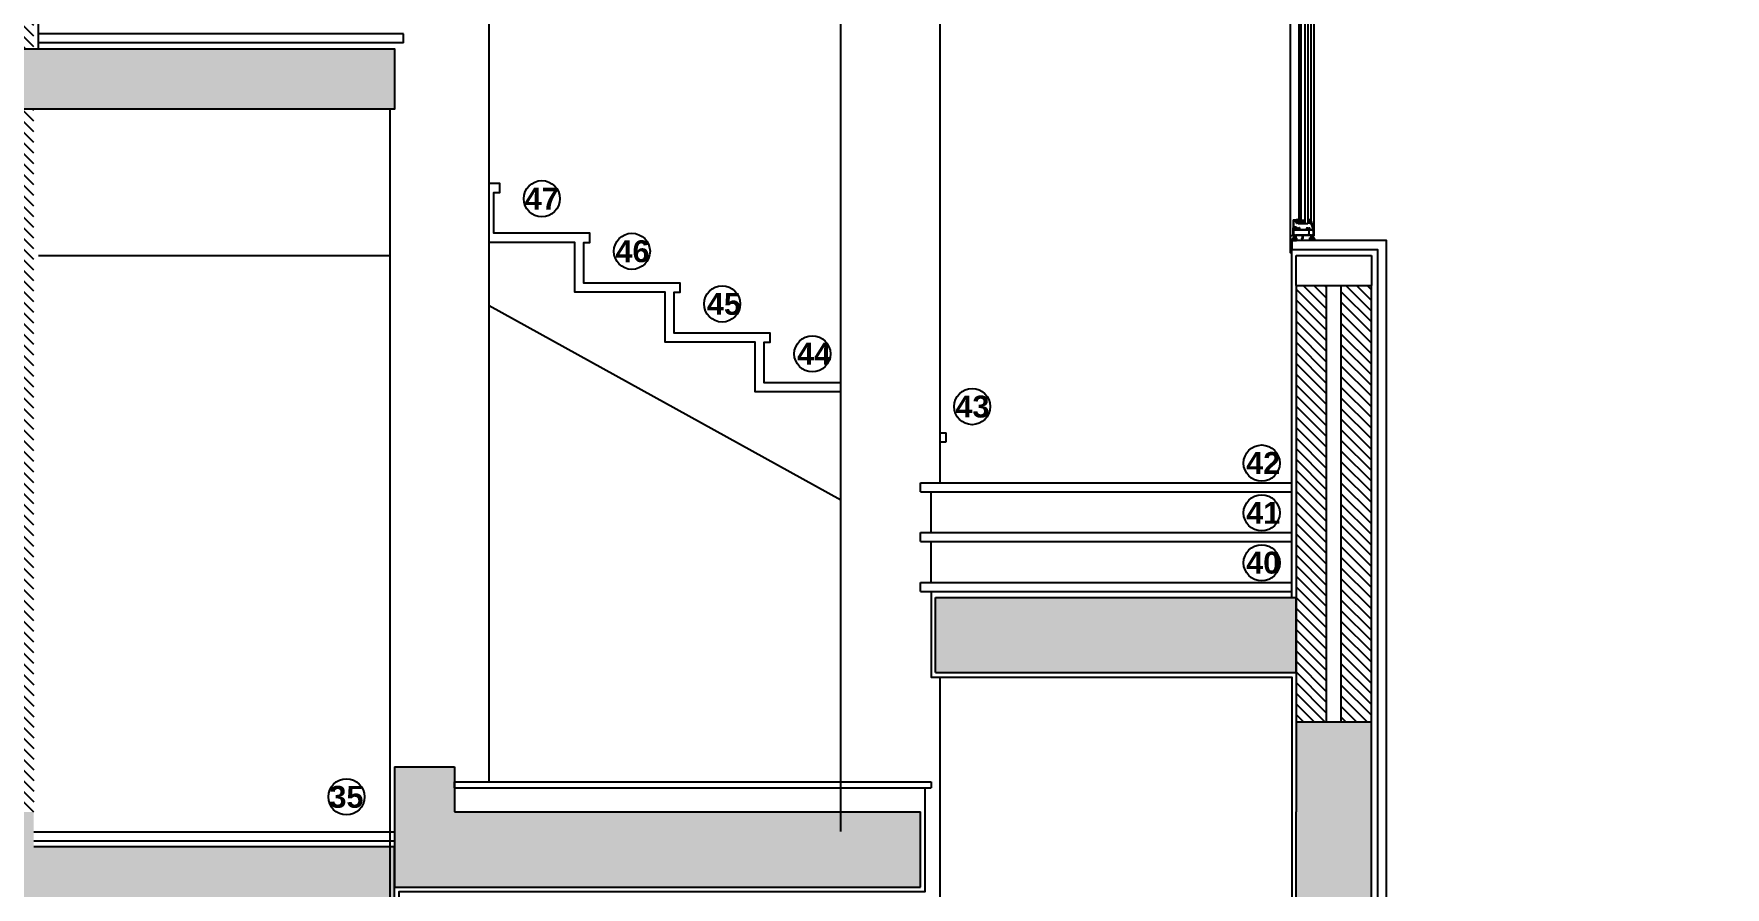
# Model space of a CAD drawing. Header units: centimetres. Extents: x 96271 to 179142, y 9855 to 112216.
# Drawn here: x 147232 to 147795, y 17383 to 17666 of the extents above; entities that cross this region are included whole.
import ezdxf

# ---------------------------------------------------------------- set-up
doc = ezdxf.new("R2010")
doc.units = ezdxf.units.CM
doc.header["$LTSCALE"] = 100
doc.header["$MEASUREMENT"] = 0
doc.layers.get('0').update_dxf_attribs({"linetype": 'CONTINUOUS'})
for name, color, linetype in [('A-CLADDING', 53, 'CONTINUOUS'), ('A-Elev-Otln1', 44, 'CONTINUOUS'), ('A-Elev-Otln4', 41, 'CONTINUOUS'), ('A-Patt-CMU', 8, 'CONTINUOUS'), ('A-Patt-Strcr', 8, 'CONTINUOUS'), ('A-PLASTER', 51, 'CONTINUOUS'), ('A-Sect-Mcut-Tiling', 51, 'CONTINUOUS'), ('A-Wall-Full', 5, 'CONTINUOUS'), ('A-Wall-Strctr', 6, 'CONTINUOUS'), ('plan-stair steps nbr', 224, 'CONTINUOUS'), ('windows', 4, 'CONTINUOUS')]:
    doc.layers.add(name, color=color, linetype=linetype)
doc.styles.add('ARIAL', font='arialbd.ttf')
pattern_1 = [(140, (149598.393, 87124.047), (1.2550427, 14.3452037), [1.5, -16.5]), (85, (149598.393, 87124.047), (-15.0438427, -2.7750267), [1.2, -13.2]), (190.451444, (149598.498, 87125.242), (-13.7887998, 11.570177), [1.2748038, -14.0228422]), (136.1842, (149594.393, 87124.047), (3.3103856, 21.3448266), [2.25, -24.75]), (186.635635, (149594.67, 87125.826), (-19.482372, 18.693239), [1.912207, -21.034275]), (81.184164, (149594.393, 87124.047), (-19.482372, 18.693239), [1.8, -19.8]), (111, (149595.393, 87126.047), (8.0523778, 11.938141), [1.5, -16.5]), (56, (149595.393, 87126.047), (-14.503001, 4.8663066), [1.2, -13.2]), (161.451445, (149596.064, 87127.042), (-6.450623, 16.8044475), [1.2748038, -14.0228422]), (127.5, (149598.393, 87124.047), (-6.65787708, 0.2431971), [0, -13.04, 0, -13.4, 0, -13.25]), (97.5, (149598.393, 87124.047), (-7.88823424, 5.26139075), [0, -7.64, 0, -12.74, 0, -5.05]), (57.5, (149598.393, 87119.587), (0.45109743, 10.67644872), [0, -5, 0, -15.6, 0, -20.7]), (47.5, (149598.393, 87117.587), (-2.0020996, 11.6637234), [0, -6.5, 0, -10.36, 0, -14.7])]

msp = doc.modelspace()

# ---------------------------------------------------------------- hatches: boundary and pattern name
at = {"layer": 'A-Patt-CMU'}
h = msp.add_hatch(dxfattribs=at)
h.set_pattern_fill('ANSI31', color=256, scale=20, angle=270)
h.set_pattern_definition([(315, (149598.3932, 87124.0469), (1.76776695, 1.76776695), [])])
h.paths.add_polyline_path([(146702.359, 18075.254), (146692.359, 18067.678), (146692.359, 17992.769), (146702.359, 17992.769)])
h.paths.add_polyline_path([(146692.359, 17697.769), (146682.359, 17697.769), (146682.359, 17652.769), (146692.359, 17652.769)])
h.paths.add_polyline_path([(146677.359, 17697.769), (146667.359, 17697.769), (146667.359, 17652.769), (146677.359, 17652.769)])
h.paths.add_polyline_path([(147232.359, 17944.019), (147222.359, 17944.019), (147222.359, 17717.769), (147232.359, 17717.769)])
h.paths.add_polyline_path([(147052.359, 17972.769), (147042.359, 17972.769), (147042.359, 17717.769), (147052.359, 17717.769)])
h.paths.add_polyline_path([(147232.359, 17697.769), (147222.359, 17697.769), (147222.359, 17661.453), (147232.359, 17661.453)])
h.paths.add_polyline_path([(147232.359, 17641.453), (147222.359, 17641.453), (147222.359, 17407.769), (147232.359, 17407.769)])
h.paths.add_polyline_path([(147662.359, 17582.769), (147652.359, 17582.769), (147652.359, 17437.769), (147662.359, 17437.769)])
h.paths.add_polyline_path([(147677.359, 17582.769), (147667.359, 17582.769), (147667.359, 17437.769), (147677.359, 17437.769)])
h.paths.add_polyline_path([(147232.359, 17376.207), (147222.359, 17376.207), (147222.359, 17112.769), (147232.359, 17112.769)])
h.paths.add_polyline_path([(147232.359, 17056.769), (147222.359, 17056.769), (147222.359, 16732.769), (147232.359, 16732.769)])
at = {"layer": 'A-Patt-Strcr'}
h = msp.add_hatch(dxfattribs=at)
h.set_pattern_fill('AR-CONC', color=256, scale=2, angle=90)
h.set_pattern_definition(pattern_1)
h.paths.add_polyline_path([(147677.359, 17437.769), (147652.359, 17437.769), (147652.359, 17407.769), (147652.359, 16732.769), (146492.359, 16732.769), (146492.359, 17087.769), (147232.359, 17087.769), (147232.359, 17112.769), (146467.359, 17112.769), (146467.359, 16342.769), (147002.355, 16342.769), (147002.355, 16672.769), (147677.359, 16672.769)])
h.paths.add_polyline_path([(146977.355, 16382.769), (146492.359, 16382.769), (146492.359, 16707.769), (146977.355, 16707.769)], flags=16)
h.paths.add_polyline_path([(146467.359, 16972.769), (145569.359, 16976.269), (145569.359, 17116.269), (145542.359, 17112.769), (145542.359, 16947.769), (146467.359, 16947.769)])
h.paths.add_polyline_path([(144801.182, 16847.769), (144781.182, 16847.769), (144781.182, 16697.769), (144801.182, 16697.769)])
h.paths.add_polyline_path([(147352.359, 17396.207), (147232.359, 17396.207), (147232.359, 17407.769), (146292.359, 17407.769), (146292.359, 17427.769), (146267.359, 17427.769), (146267.359, 17382.769), (147222.359, 17382.769), (147222.359, 17376.207), (147352.359, 17376.207)])
h.paths.add_polyline_path([(147232.359, 17717.769), (146559.359, 17717.769), (146559.359, 17737.769), (146539.359, 17737.769), (146539.359, 17697.769), (147232.359, 17697.769)])
h.paths.add_polyline_path([(147232.359, 18012.769), (147222.359, 18012.769), (147222.359, 17992.769), (146559.359, 17992.769), (146559.359, 18007.769), (146539.359, 18007.769), (146539.359, 17972.769), (147232.359, 17972.769)])
h.paths.add_polyline_path([(147332.359, 18342.769), (147022.359, 18342.769), (146692.359, 18092.769), (146682.359, 18092.769), (146682.359, 18112.769), (146667.359, 18112.769), (146667.359, 17992.769), (146682.359, 17992.769), (146682.359, 18060.102), (147029.079, 18322.769), (147325.473, 18322.769), (147662.359, 18059.577), (147662.359, 17992.769), (147652.359, 17992.769), (147652.359, 17972.769), (147677.359, 17972.769), (147677.359, 18112.769), (147662.359, 18112.769), (147662.359, 18092.769), (147652.359, 18092.769)])
h.paths.add_polyline_path([(148348.099, 17397.769), (148323.099, 17397.769), (148323.099, 17227.769), (148348.099, 17227.769)])
h = msp.add_hatch(dxfattribs=at)
h.set_pattern_fill('AR-CONC', color=256, scale=2, angle=90)
h.set_pattern_definition(pattern_1)
h.paths.add_polyline_path([(147527.359, 17112.769), (147352.359, 17112.769), (147352.359, 17086.769), (147527.359, 17086.769)])
h.paths.add_polyline_path([(147352.359, 17082.769), (147222.359, 17082.769), (147222.359, 17056.769), (147352.359, 17056.769)])
h.paths.add_polyline_path([(147527.359, 17407.769), (147372.359, 17407.769), (147372.359, 17422.769), (147352.359, 17422.769), (147352.359, 17382.769), (147527.359, 17382.769)])
h.paths.add_polyline_path([(147652.359, 17479.085), (147532.359, 17479.085), (147532.359, 17454.085), (147652.359, 17454.085)])
h.paths.add_polyline_path([(147647.359, 17778.394), (147532.359, 17778.394), (147532.359, 17753.394), (147647.359, 17753.394)])
h.paths.add_polyline_path([(147352.359, 17964.019), (147222.359, 17964.019), (147222.359, 17944.019), (147352.359, 17944.019)])
h.paths.add_polyline_path([(147352.359, 17661.453), (147222.359, 17661.453), (147222.359, 17641.453), (147352.359, 17641.453)])
h.paths.add_polyline_path([(147652.359, 17230.582), (147532.359, 17230.582), (147532.359, 17205.582), (147652.359, 17205.582)])
h.paths.add_polyline_path([(147652.359, 16855.269), (147532.359, 16855.269), (147532.359, 16830.269), (147652.359, 16830.269)])

# ---------------------------------------------------------------- linework, layer by layer
at = {"color": 254, "linetype": 'Continuous'}
for p, q in [((147650.359, 17966.269), (147650.359, 17599.269)), ((147658.202, 17966.245), (147658.202, 17600.957)), ((147651.384, 17604.478), (147651.384, 17602.002)), ((147651.384, 17599.293), (147651.384, 17601.908)), ((147651.406, 17601.98), (147651.417, 17601.98)), ((147652.405, 17604.533), (147651.439, 17604.533)), ((147651.439, 17601.963), (147651.648, 17601.963)), ((147651.539, 17602.424), (147651.539, 17604.322)), ((147651.706, 17601.797), (147651.573, 17601.797)), ((147651.573, 17601.797), (147651.573, 17601.452)), ((147651.573, 17601.452), (147653.238, 17601.452)), ((147651.595, 17604.378), (147651.918, 17604.378)), ((147651.648, 17601.963), (147651.725, 17601.83)), ((147651.706, 17601.98), (147651.706, 17601.803)), ((147651.744, 17601.787), (147651.937, 17601.98)), ((147652.26, 17602.147), (147651.817, 17602.147)), ((147651.937, 17601.98), (147652.226, 17601.98)), ((147651.966, 17604.35), (147652.327, 17603.724)), ((147652.453, 17603.773), (147652.126, 17604.339)), ((147652.174, 17604.422), (147652.271, 17604.422)), ((147652.257, 17601.971), (147652.824, 17601.589)), ((147652.319, 17604.395), (147652.357, 17604.328)), ((147652.903, 17601.736), (147652.322, 17602.128)), ((147652.327, 17603.724), (147652.327, 17603.623)), ((147652.383, 17603.568), (147652.406, 17603.568)), ((147652.461, 17604.442), (147652.461, 17604.478)), ((147652.461, 17604.356), (147652.461, 17604.442)), ((147652.461, 17603.623), (147652.461, 17603.745)), ((147653.121, 17601.795), (147652.903, 17601.736)), ((147652.915, 17601.573), (147653.108, 17601.625)), ((147652.915, 17601.573), (147653.108, 17601.625)), ((147653.085, 17601.83), (147653.162, 17601.963)), ((147653.238, 17601.797), (147653.104, 17601.797)), ((147653.149, 17601.679), (147653.149, 17601.773)), ((147653.162, 17601.963), (147653.36, 17601.963)), ((147653.238, 17601.452), (147653.238, 17601.797)), ((147653.415, 17601.908), (147653.415, 17601.452)), ((147653.415, 17601.452), (147653.825, 17601.452)), ((147653.825, 17601.452), (147653.858, 17601.419)), ((147653.858, 17601.419), (147653.892, 17601.452)), ((147653.892, 17601.452), (147655.888, 17601.452)), ((147655.871, 17601.589), (147655.871, 17601.907)), ((147655.888, 17601.563), (147655.877, 17601.574)), ((147655.888, 17601.452), (147655.888, 17601.563)), ((147655.926, 17601.963), (147656.07, 17601.963)), ((147656.115, 17601.852), (147656.021, 17601.852)), ((147656.021, 17601.852), (147656.021, 17601.452)), ((147656.021, 17601.452), (147656.648, 17601.452)), ((147656.089, 17601.953), (147656.134, 17601.887)), ((147656.519, 17601.887), (147656.564, 17601.953)), ((147656.631, 17601.852), (147656.537, 17601.852)), ((147656.582, 17601.963), (147656.726, 17601.963)), ((147656.631, 17601.589), (147656.631, 17601.852)), ((147656.648, 17601.563), (147656.638, 17601.574)), ((147656.648, 17601.452), (147656.648, 17601.563)), ((147656.781, 17601.907), (147656.781, 17601.452)), ((147656.781, 17601.452), (147657.942, 17601.452)), ((147651.384, 17598.4), (147651.384, 17598.594)), ((147651.473, 17599.238), (147651.439, 17599.238)), ((147651.439, 17598.65), (147651.473, 17598.65)), ((147651.672, 17598.344), (147651.439, 17598.344)), ((147651.672, 17599.421), (147651.495, 17599.421)), ((147651.495, 17599.421), (147651.495, 17599.26)), ((147651.495, 17598.627), (147651.495, 17598.522)), ((147651.495, 17598.522), (147651.672, 17598.522)), ((147651.55, 17599.865), (147651.55, 17600.975)), ((147651.55, 17600.975), (147651.561, 17600.975)), ((147651.561, 17599.865), (147651.55, 17599.865)), ((147651.584, 17600.997), (147651.584, 17601.253)), ((147651.584, 17601.253), (147651.839, 17601.253)), ((147651.584, 17599.588), (147651.584, 17599.843)), ((147651.806, 17599.588), (147651.584, 17599.588)), ((147651.672, 17599.306), (147651.672, 17599.421)), ((147651.672, 17598.522), (147651.672, 17598.581)), ((147651.923, 17599.242), (147651.691, 17599.284)), ((147651.691, 17598.603), (147651.923, 17598.645)), ((147651.984, 17598.488), (147651.831, 17598.459)), ((147651.861, 17601.275), (147656.415, 17601.275)), ((147651.861, 17599.469), (147651.861, 17599.532)), ((147652.021, 17599.393), (147651.907, 17599.414)), ((147652.05, 17598.798), (147652.05, 17599.089)), ((147652.361, 17598.344), (147652.159, 17598.344)), ((147652.227, 17599.332), (147652.227, 17598.511)), ((147652.227, 17598.511), (147652.394, 17598.511)), ((147653.637, 17599.388), (147652.283, 17599.388)), ((147656.237, 17599.565), (147652.288, 17599.565)), ((147652.416, 17598.489), (147652.416, 17598.4)), ((147653.671, 17599.421), (147653.637, 17599.388)), ((147653.704, 17599.388), (147653.671, 17599.421)), ((147653.825, 17599.388), (147653.704, 17599.388)), ((147653.858, 17599.421), (147653.825, 17599.388)), ((147653.892, 17599.388), (147653.858, 17599.421)), ((147654.37, 17599.388), (147653.892, 17599.388)), ((147654.237, 17598.4), (147654.237, 17598.489)), ((147654.259, 17598.511), (147654.425, 17598.511)), ((147654.548, 17598.344), (147654.292, 17598.344)), ((147654.425, 17598.511), (147654.425, 17599.332)), ((147654.603, 17599.332), (147654.603, 17598.4)), ((147657.303, 17599.388), (147654.659, 17599.388)), ((147656.515, 17599.588), (147656.259, 17599.588)), ((147656.515, 17601.175), (147656.515, 17599.588)), ((147656.692, 17599.621), (147656.692, 17601.175)), ((147657.298, 17599.565), (147656.748, 17599.565)), ((147656.759, 17598.4), (147656.759, 17598.455)), ((147656.792, 17601.275), (147657.973, 17601.275)), ((147656.815, 17598.511), (147657.358, 17598.511)), ((147657.427, 17598.344), (147656.815, 17598.344)), ((147657.358, 17598.511), (147657.358, 17599.332)), ((147657.536, 17599.089), (147657.536, 17598.798)), ((147657.702, 17599.418), (147657.565, 17599.393)), ((147657.767, 17598.457), (147657.602, 17598.488)), ((147657.895, 17599.284), (147657.663, 17599.242)), ((147657.663, 17598.645), (147657.895, 17598.603)), ((147657.747, 17599.532), (147657.747, 17599.473)), ((147657.98, 17599.588), (147657.803, 17599.588)), ((147658.091, 17599.421), (147657.914, 17599.421)), ((147657.914, 17599.421), (147657.914, 17599.306)), ((147657.914, 17598.581), (147657.914, 17598.522)), ((147657.914, 17598.522), (147658.091, 17598.522)), ((147658.147, 17598.344), (147657.925, 17598.344)), ((147658.036, 17600.866), (147658.036, 17599.643)), ((147658.091, 17599.26), (147658.091, 17599.421)), ((147658.091, 17598.522), (147658.091, 17598.627)), ((147658.147, 17599.238), (147658.113, 17599.238)), ((147658.113, 17598.65), (147658.147, 17598.65)), ((147658.202, 17600.957), (147658.202, 17599.293)), ((147658.202, 17598.594), (147658.202, 17598.4))]:
    msp.add_line(p, q, dxfattribs=at)
at = {"color": 254, "linetype": 'ByBlock'}
for p, q in [((147652.461, 17604.533), (147652.294, 17604.533)), ((147652.427, 17604.289), (147652.374, 17604.252)), ((147652.374, 17604.252), (147652.491, 17604.139)), ((147652.405, 17603.945), (147652.414, 17604.034)), ((147652.405, 17603.945), (147652.705, 17603.723)), ((147652.546, 17604.215), (147652.427, 17604.289)), ((147652.461, 17604.533), (147652.461, 17604.334)), ((147652.461, 17604.334), (147652.572, 17604.261)), ((147652.572, 17604.261), (147652.546, 17604.215)), ((147652.694, 17604.469), (147652.694, 17604.187)), ((147652.807, 17604.578), (147652.803, 17604.578)), ((147652.807, 17604.078), (147652.803, 17604.078)), ((147652.916, 17604.469), (147652.916, 17604.187)), ((147653.109, 17603.534), (147652.96, 17604.034)), ((147653.016, 17604.598), (147653.016, 17604.187)), ((147653.04, 17604.2), (147653.016, 17604.187)), ((147653.032, 17604.222), (147653.035, 17604.234)), ((147653.04, 17604.2), (147653.032, 17604.222)), ((147653.035, 17604.268), (147653.076, 17604.283)), ((147653.035, 17604.234), (147653.035, 17604.268)), ((147653.038, 17604.62), (147653.049, 17604.62)), ((147653.099, 17604.591), (147653.048, 17604.593)), ((147653.076, 17604.32), (147653.122, 17604.352)), ((147653.076, 17604.283), (147653.076, 17604.32)), ((147653.198, 17603.39), (147653.077, 17603.39)), ((147653.109, 17603.534), (147653.147, 17603.753)), ((147653.149, 17604.618), (147653.112, 17604.594)), ((147653.119, 17604.392), (147653.157, 17604.421)), ((147653.122, 17604.352), (147653.119, 17604.392)), ((147653.136, 17604.703), (147653.158, 17604.645)), ((147653.253, 17604.9), (147653.138, 17604.723)), ((147653.156, 17604.473), (147653.185, 17604.522)), ((147653.157, 17604.421), (147653.156, 17604.473)), ((147653.185, 17604.522), (147653.189, 17604.606)), ((147653.189, 17604.606), (147653.193, 17604.618)), ((147653.209, 17603.79), (147653.191, 17603.79)), ((147653.231, 17604.633), (147653.214, 17604.633)), ((147653.253, 17604.611), (147653.253, 17604.422)), ((147653.253, 17603.745), (147653.253, 17603.445)), ((147656.228, 17603.28), (147653.253, 17603.28)), ((147655.251, 17603.28), (147653.919, 17604.39)), ((147655.251, 17604.39), (147653.919, 17603.28)), ((147655.251, 17604.39), (147653.919, 17604.39)), ((147656.23, 17604.548), (147656.23, 17603.86)), ((147656.292, 17604.471), (147656.292, 17603.887)), ((147656.314, 17603.871), (147656.292, 17603.887)), ((147656.366, 17604.549), (147656.296, 17604.499)), ((147656.475, 17604.659), (147656.314, 17604.659)), ((147656.314, 17603.871), (147656.54, 17604.304)), ((147656.314, 17603.749), (147656.568, 17603.749)), ((147656.451, 17604.559), (147656.366, 17604.549)), ((147656.451, 17604.559), (147656.406, 17604.559)), ((147656.624, 17604.193), (147656.451, 17603.86)), ((147656.451, 17603.86), (147656.624, 17603.86)), ((147656.513, 17604.256), (147656.464, 17604.171)), ((147656.539, 17604.305), (147656.513, 17604.256)), ((147656.54, 17604.304), (147656.539, 17604.305)), ((147656.629, 17604.526), (147656.574, 17604.437)), ((147656.624, 17604.193), (147656.624, 17603.86)), ((147656.679, 17604.559), (147656.629, 17604.526)), ((147656.679, 17604.559), (147656.679, 17604.356)), ((147656.79, 17604.356), (147656.679, 17604.356)), ((147656.679, 17603.993), (147656.79, 17603.993)), ((147656.679, 17603.993), (147656.679, 17603.86)), ((147656.94, 17604.3), (147656.696, 17604.3)), ((147656.696, 17604.3), (147656.696, 17604.056)), ((147656.696, 17604.056), (147656.94, 17604.056)), ((147657.018, 17604.345), (147656.79, 17604.467)), ((147656.79, 17604.467), (147656.79, 17604.356)), ((147657.018, 17604.012), (147656.79, 17603.882)), ((147656.79, 17603.882), (147656.79, 17603.993)), ((147656.94, 17604.056), (147656.94, 17604.3)), ((147657.018, 17604.012), (147657.018, 17604.345))]:
    msp.add_line(p, q, dxfattribs=at)
at = {"color": 254}
for p, q in [((147656.679, 17604.571), (147656.679, 17604.424)), ((147656.679, 17603.909), (147656.679, 17603.638)), ((147656.691, 17604.404), (147656.777, 17604.356)), ((147656.777, 17603.977), (147656.691, 17603.929)), ((147657.151, 17604.627), (147656.735, 17604.627)), ((147656.735, 17603.584), (147656.768, 17603.584)), ((147656.79, 17604.472), (147657.06, 17604.472)), ((147656.79, 17604.364), (147656.79, 17604.472)), ((147656.79, 17603.861), (147656.79, 17603.969)), ((147657.296, 17603.861), (147656.79, 17603.861)), ((147656.79, 17603.706), (147657.001, 17603.706)), ((147656.79, 17603.606), (147656.79, 17603.706)), ((147657.001, 17603.706), (147657.001, 17603.428)), ((147657.112, 17603.706), (147657.312, 17603.706)), ((147657.112, 17603.428), (147657.112, 17603.706)), ((147657.973, 17601.275), (147656.845, 17601.275))]:
    msp.add_line(p, q, dxfattribs=at)
at = {"color": 254, "ltscale": 0.1}
for p, q in [((147650.859, 17597.769), (147652.416, 17597.769)), ((147651.546, 17598.344), (147650.971, 17597.769)), ((147651.384, 17598.403), (147651.111, 17598.13)), ((147651.894, 17598.471), (147651.192, 17597.769)), ((147652.057, 17598.413), (147651.413, 17597.769)), ((147652.209, 17598.344), (147651.634, 17597.769)), ((147652.416, 17598.33), (147651.855, 17597.769)), ((147652.416, 17598.109), (147652.076, 17597.769)), ((147652.416, 17597.888), (147652.297, 17597.769)), ((147652.416, 17598.4), (147652.416, 17597.769)), ((147656.759, 17598.428), (147656.759, 17597.769)), ((147656.759, 17598.299), (147657.289, 17597.769)), ((147656.759, 17598.078), (147657.068, 17597.769)), ((147658.727, 17597.769), (147656.759, 17597.769)), ((147656.935, 17598.344), (147657.51, 17597.769)), ((147657.156, 17598.344), (147657.731, 17597.769)), ((147657.377, 17598.344), (147657.952, 17597.769)), ((147657.529, 17598.413), (147658.173, 17597.769)), ((147657.692, 17598.471), (147658.394, 17597.769)), ((147658.04, 17598.344), (147658.615, 17597.769)), ((147658.202, 17598.403), (147658.475, 17598.13))]:
    msp.add_line(p, q, dxfattribs=at)
at = {"color": 254, "linetype": 'Continuous'}
msp.add_lwpolyline([(147651.384, 17599.269), (147650.359, 17599.269), (147650.359, 17593.769), (147650.859, 17593.769)], dxfattribs=at)
for centre, radius, start, end in [((147651.439, 17604.478), 0.0555, 89.99956, 179.99964), ((147651.406, 17602.002), 0.0222, 179.99996, 270.00004), ((147651.439, 17601.908), 0.0555, 90.00819, 179.98597), ((147651.561, 17601.768), 0.257, 55.7936, 124.20446), ((147651.595, 17604.322), 0.0555, 89.99996, 180.00004), ((147651.817, 17602.424), 0.278, 179.99996, 270.00004), ((147651.706, 17601.819), 0.0222, 270.0071, 29.617), ((147651.728, 17601.803), 0.0222, 179.98995, 314.99001), ((147651.918, 17604.322), 0.0555, 30.00366, 89.99998), ((147652.174, 17604.367), 0.0555, 89.99725, 209.99566), ((147652.226, 17601.925), 0.0555, 55.99964, 89.99987), ((147652.26, 17602.036), 0.111, 55.99952, 89.99997), ((147652.271, 17604.367), 0.0555, 30.00094, 90.00175), ((147652.383, 17603.623), 0.0555, 180.0003, 270.00039), ((147652.405, 17604.356), 0.0555, 209.99886, 0.00161), ((147652.405, 17604.478), 0.0555, 359.99996, 90.00004), ((147652.405, 17603.623), 0.0555, 270.80926, 359.99888), ((147652.405, 17603.745), 0.0555, 359.98979, 29.98878), ((147652.886, 17601.681), 0.111, 235.99568, 284.99584), ((147653.104, 17601.819), 0.0222, 150.38783, 269.99773), ((147653.093, 17601.679), 0.0558, 285.2225, 359.77888), ((147653.127, 17601.773), 0.0222, 0.00001, 105.0003), ((147653.36, 17601.908), 0.0555, 359.99704, 89.99712), ((147655.926, 17601.907), 0.0555, 89.99704, 179.99712), ((147655.893, 17601.589), 0.0222, 179.97637, 224.97629), ((147656.07, 17601.941), 0.0222, 34.09968, 89.99631), ((147656.115, 17601.874), 0.0222, 270.01011, 34.10529), ((147656.537, 17601.874), 0.0222, 145.90449, 269.99815), ((147656.582, 17601.941), 0.0222, 89.99345, 145.88922), ((147656.654, 17601.589), 0.0222, 179.97637, 224.97629), ((147656.726, 17601.907), 0.0555, 0.00242, 90.00251), ((147651.439, 17599.293), 0.0555, 179.99749, 269.99758), ((147651.439, 17598.594), 0.0555, 89.99704, 179.99712), ((147651.439, 17598.4), 0.0555, 179.99749, 269.99758), ((147651.473, 17599.26), 0.0222, 270.00726, 0.00735), ((147651.473, 17598.627), 0.0222, 0.00612, 90.0062), ((147651.561, 17600.997), 0.0222, 269.99265, 359.99274), ((147651.561, 17599.843), 0.0222, 359.9938, 89.99388), ((147651.695, 17599.306), 0.0222, 179.99656, 259.59435), ((147651.695, 17598.581), 0.0222, 100.39365, 179.99022), ((147651.672, 17598.511), 0.167, 270.00134, 342.01156), ((147651.806, 17599.532), 0.0555, 359.99749, 89.99758), ((147651.839, 17601.275), 0.0222, 269.99996, 0.00004), ((147651.917, 17599.469), 0.0555, 179.99548, 259.59428), ((147651.894, 17599.089), 0.155, 359.99814, 79.59633), ((147651.894, 17598.798), 0.155, 280.39701, 359.99784), ((147651.994, 17598.433), 0.0555, 7.70644, 100.39944), ((147652.031, 17599.448), 0.0555, 259.60545, 337.89052), ((147652.159, 17598.455), 0.111, 187.70645, 269.99994), ((147652.288, 17599.343), 0.222, 89.99996, 157.88348), ((147652.283, 17599.332), 0.0555, 90.00288, 180.00296), ((147652.361, 17598.4), 0.0555, 270.00001, 0.0001), ((147652.394, 17598.489), 0.0222, 0.00612, 90.0062), ((147654.259, 17598.489), 0.0222, 89.99265, 179.99274), ((147654.292, 17598.4), 0.0555, 179.99463, 269.99471), ((147654.37, 17599.332), 0.0555, 359.99749, 89.99758), ((147654.548, 17598.4), 0.0555, 270.00288, 0.00296), ((147654.659, 17599.332), 0.0555, 90.00288, 180.00296), ((147656.259, 17599.565), 0.0222, 90.00726, 180.00735), ((147656.415, 17601.175, 0), 0.1, 360, 90.00001), ((147656.792, 17601.175), 0.1, 90.00002, 180.00207), ((147656.748, 17599.621), 0.0555, 179.99749, 269.99758), ((147656.815, 17598.455), 0.0555, 89.99704, 179.99712), ((147656.815, 17598.4), 0.0555, 179.99749, 269.99758), ((147657.298, 17599.343), 0.222, 22.11367, 89.99949), ((147657.303, 17599.332), 0.0555, 359.99749, 89.99758), ((147657.427, 17598.455), 0.111, 270.00006, 352.29375), ((147657.555, 17599.448), 0.0555, 202.11416, 280.40126), ((147657.692, 17599.089), 0.155, 100.40312, 180.0013), ((147657.692, 17598.798), 0.155, 180.00036, 259.60118), ((147657.592, 17598.433), 0.0555, 79.59985, 172.29381), ((147657.692, 17599.473), 0.0555, 280.40661, 0.00075), ((147657.803, 17599.532), 0.0555, 90.00288, 180.00296), ((147657.925, 17598.511), 0.167, 198.77498, 270.00015), ((147657.891, 17599.306), 0.0222, 280.41103, 0.00861), ((147657.891, 17598.581), 0.0222, 359.99723, 79.59541), ((147657.98, 17599.643), 0.0555, 270.00288, 0.00296), ((147658.113, 17599.26), 0.0222, 179.9938, 269.99388), ((147658.113, 17598.627), 0.0222, 89.99265, 179.99274), ((147658.147, 17599.293), 0.0555, 270.00288, 0.00296), ((147658.147, 17598.594), 0.0555, 0.00242, 90.00251), ((147658.147, 17598.4), 0.0555, 269.99996, 0.00004)]:
    msp.add_arc(centre, radius, start, end, dxfattribs=at)
at = {"color": 254, "linetype": 'ByBlock'}
for centre, radius, start, end in [((147652.517, 17604.551), 0.224, 120.03624, 184.44667), ((147651.863, 17612.814), 8.088, 273.84369, 278.30392), ((147652.437, 17604.098), 0.0678, 249.94154, 38.06457), ((147652.803, 17604.469), 0.109, 90, 180), ((147652.803, 17604.187), 0.109, 180, 270), ((147651.965, 17602.595), 1.349, 38.337, 56.73391), ((147652.807, 17604.469), 0.109, 360, 90), ((147652.807, 17604.187), 0.109, 270, 360), ((147652.611, 17604.602), 0.666, 301.57447, 344.39839), ((147653.038, 17604.598), 0.0222, 90, 180), ((147653.077, 17603.445), 0.0555, 194.16652, 270), ((147653.029, 17604.628), 0.0215, 270.11709, 337.51328), ((147653.049, 17604.616), 0.0222, 203.77143, 267.20476), ((147653.1, 17604.613), 0.0222, 267.20476, 302.37271), ((147653.157, 17604.711), 0.0222, 146.97613, 201.17651), ((147653.191, 17603.745), 0.0444, 90, 170.13419), ((147653.138, 17604.637), 0.0222, 302.37271, 21.17651), ((147653.214, 17604.611), 0.0222, 90, 161.98058), ((147653.198, 17603.445), 0.0555, 270, 360), ((147653.209, 17603.745), 0.0444, 360, 90), ((147653.231, 17604.611), 0.0222, 360, 90), ((147656.319, 17604.569), 0.0905, 92.86226, 193.16362), ((147656.319, 17603.84), 0.0905, 166.83638, 267.13774), ((147656.403, 17604.446), 0.114, 88.29873, 167.28259), ((147656.454, 17604.344), 0.173, 200.88897, 273.88376), ((147656.482, 17604.376), 0.11, 33.74961, 253.34338), ((147656.569, 17604.303), 0.122, 101.81528, 195.0833), ((147656.47, 17604.497), 0.162, 10.32902, 88.79325), ((147656.568, 17603.86), 0.111, 270, 360)]:
    msp.add_arc(centre, radius, start, end, dxfattribs=at)
at = {"color": 254}
for centre, radius, start, end in [((147656.735, 17604.572), 0.0555, 90.00067, 180.81021), ((147656.701, 17604.424), 0.0222, 180.00021, 240.9338), ((147656.701, 17603.909), 0.0222, 119.05104, 179.99999), ((147656.735, 17603.639), 0.0555, 180.88762, 269.99993), ((147656.768, 17603.606), 0.0222, 269.99996, 0.00004), ((147656.781, 17604.364), 0.00888, 240.93988, 358.7188), ((147656.781, 17603.969), 0.00888, 358.71859, 119.05996), ((147657.057, 17603.428), 0.0555, 180, 360), ((147643.368, 17598.833), 14.808, 19.85124, 22.38384), ((147657.151, 17604.572), 0.0555, 22.60575, 90.00002), ((147643.368, 17598.833), 14.986, 8.14901, 22.60568), ((147657.312, 17603.65), 0.0555, 19.0603, 90.00011), ((147643.367, 17598.833), 14.808, 7.89108, 19.06018)]:
    msp.add_arc(centre, radius, start, end, dxfattribs=at)
at = {"color": 254, "ltscale": 0.1}
for centre, start, end in [((147645.654, 17601.672), 323.13858, 331.73582), ((147663.932, 17601.672), 208.26418, 216.86142)]:
    msp.add_arc(centre, 6.506, start, end, dxfattribs=at)
at = {"layer": 'A-CLADDING'}
msp.add_line((147650.859, 17597.769), (147650.859, 17594.769), dxfattribs=at)
msp.add_lwpolyline([(147682.359, 17352.769), (147682.359, 17597.769), (147650.859, 17597.769), (147650.859, 17594.769), (147679.359, 17594.769), (147679.359, 17352.769)], dxfattribs=at)
at = {"layer": 'A-Elev-Otln1'}
for p, q in [((147383.859, 17417.769), (147383.859, 18277.155)), ((147500.859, 17401.272), (147500.859, 18185.748)), ((147533.859, 17517.226), (147533.859, 17751.894)), ((147350.859, 17371.019), (147350.859, 17641.453)), ((147530.859, 17500.647), (147530.859, 17514.21)), ((147530.859, 17484.085), (147530.859, 17497.647)), ((147533.859, 17252.144), (147533.859, 17452.585))]:
    msp.add_line(p, q, dxfattribs=at)
at = {"layer": 'A-Elev-Otln4'}
for p, q in [((147350.859, 17592.672), (147233.859, 17592.672)), ((147500.859, 17511.428), (147383.859, 17576.022)), ((147533.859, 17533.822), (147535.859, 17533.822)), ((147533.859, 17530.822), (147535.859, 17530.822)), ((147535.859, 17530.822), (147535.859, 17533.822)), ((147527.359, 17517.226), (147650.859, 17517.226)), ((147527.359, 17514.226), (147527.359, 17517.226)), ((147527.359, 17514.226), (147650.859, 17514.226)), ((147527.359, 17500.647), (147650.859, 17500.647)), ((147527.359, 17497.647), (147527.359, 17500.647)), ((147527.359, 17497.647), (147650.859, 17497.647))]:
    msp.add_line(p, q, dxfattribs=at)
for points in [[(147500.859, 17550.401), (147477.359, 17550.401), (147475.359, 17550.401), (147475.359, 17563.98), (147477.359, 17563.98), (147477.359, 17566.98), (147445.359, 17566.98), (147445.359, 17580.558), (147447.359, 17580.558), (147447.359, 17583.558), (147415.359, 17583.558), (147415.359, 17597.137), (147417.359, 17597.137), (147417.359, 17600.137), (147385.359, 17600.137), (147385.359, 17613.716), (147387.359, 17613.716), (147387.359, 17616.716), (147383.859, 17616.716)], [(147500.859, 17547.401), (147477.359, 17547.401), (147472.359, 17547.401), (147472.359, 17563.98), (147442.359, 17563.98), (147442.359, 17580.558), (147412.359, 17580.558), (147412.359, 17597.137), (147383.859, 17597.137)]]:
    msp.add_lwpolyline(points, dxfattribs=at)
at = {"layer": 'A-PLASTER'}
msp.add_line((147650.859, 17479.085), (147650.859, 17594.769), dxfattribs=at)
for points in [[(147233.859, 17661.453), (147233.859, 17942.519), (147353.859, 17942.519), (147353.859, 17966.019)], [(147530.859, 17481.085), (147530.859, 17452.585), (147650.859, 17452.585), (147650.859, 17230.582)], [(147233.859, 17082.769), (147233.859, 17374.707), (147353.859, 17374.707), (147353.859, 17381.269), (147528.859, 17381.269), (147528.859, 17415.769)]]:
    msp.add_lwpolyline(points, dxfattribs=at)
at = {"layer": 'A-Sect-Mcut-Tiling'}
for p, q in [((147355.359, 17663.453), (147355.359, 17666.453)), ((147527.359, 17484.085), (147650.859, 17484.085)), ((147527.359, 17481.085), (147527.359, 17484.085)), ((147527.359, 17481.085), (147650.859, 17481.085)), ((147372.359, 17417.769), (147530.859, 17417.769)), ((147372.359, 17415.769), (147372.359, 17417.769)), ((147372.359, 17415.769), (147530.859, 17415.769)), ((147530.859, 17417.769), (147530.859, 17415.769)), ((147352.359, 17401.019), (147232.359, 17401.019)), ((147352.359, 17398.019), (147232.359, 17398.019))]:
    msp.add_line(p, q, dxfattribs=at)
for points in [[(147355.359, 17666.453), (147233.859, 17666.453)], [(147355.359, 17663.453), (147233.859, 17663.453)]]:
    msp.add_lwpolyline(points, dxfattribs=at)
at = {"layer": 'A-Wall-Full'}
for p, q in [((147652.359, 17582.769), (147652.359, 17437.769)), ((147652.359, 17582.769), (147652.359, 17437.769)), ((147662.359, 17582.769), (147662.359, 17437.769)), ((147662.359, 17582.769), (147662.359, 17437.769)), ((147667.359, 17437.769), (147667.359, 17582.769)), ((147667.359, 17437.769), (147667.359, 17582.769)), ((147677.359, 17437.769), (147677.359, 17582.769)), ((147677.359, 17437.769), (147677.359, 17582.769))]:
    msp.add_line(p, q, dxfattribs=at)
at = {"layer": 'A-Wall-Strctr'}
for p, q in [((147652.359, 17592.769), (147677.359, 17592.769)), ((147652.359, 17582.769), (147652.359, 17592.769)), ((147652.359, 17592.769), (147677.359, 17592.769)), ((147652.359, 17582.769), (147652.359, 17592.769)), ((147677.359, 17592.769), (147677.359, 17582.769)), ((147677.359, 17592.769), (147677.359, 17582.769)), ((147652.359, 17582.769), (147677.359, 17582.769)), ((147652.359, 17582.769), (147677.359, 17582.769)), ((147532.359, 17479.085), (147652.359, 17479.085)), ((147532.359, 17454.085), (147532.359, 17479.085)), ((147652.359, 17454.085), (147652.359, 17479.085)), ((147532.359, 17454.085), (147652.359, 17454.085)), ((147652.359, 17437.769), (147677.359, 17437.769)), ((147652.359, 17437.769), (147652.359, 17407.769)), ((147652.359, 17437.769), (147677.359, 17437.769)), ((147652.359, 17437.769), (147652.359, 17407.769)), ((147677.359, 16672.769), (147677.359, 17437.769)), ((147677.359, 16672.769), (147677.359, 17437.769)), ((147352.359, 17422.769), (147372.359, 17422.769)), ((147352.359, 17422.769), (147352.359, 17382.769)), ((147372.359, 17422.769), (147372.359, 17407.769)), ((147372.359, 17407.769), (147527.359, 17407.769)), ((147527.359, 17382.769), (147527.359, 17407.769)), ((147652.359, 16732.769), (147652.359, 17407.769)), ((147677.359, 17407.769), (147677.359, 17407.769)), ((147677.359, 17407.769), (147677.359, 17407.769)), ((147352.359, 17396.207), (147232.359, 17396.207)), ((147352.359, 17376.207), (147352.359, 17396.207)), ((147352.359, 17382.769), (147527.359, 17382.769))]:
    msp.add_line(p, q, dxfattribs=at)
msp.add_lwpolyline([(147222.359, 17661.453), (147352.359, 17661.453), (147352.359, 17641.453), (147222.359, 17641.453)], dxfattribs=at)
at = {"layer": 'plan-stair steps nbr'}
for centre in [(147401.359, 17611.651), (147431.359, 17594.151), (147461.359, 17576.651), (147491.359, 17560.072), (147544.549, 17542.522), (147640.859, 17523.76), (147640.859, 17507.182), (147640.859, 17490.619), (147336.359, 17412.769)]:
    msp.add_circle(centre, 6.006, dxfattribs=at)
at = {"layer": 'windows', "ltscale": 0.1}
for p, q in [((147653.25, 17962.258), (147653.253, 17603.28)), ((147653.916, 17962.258), (147653.919, 17603.28)), ((147655.248, 17962.258), (147655.251, 17603.28)), ((147656.225, 17962.258), (147656.228, 17603.28))]:
    msp.add_line(p, q, dxfattribs=at)
at = {"layer": 'windows', "color": 252, "ltscale": 0.1}
msp.add_line((147657.179, 17960.92), (147657.181, 17604.618), dxfattribs=at)

# ---------------------------------------------------------------- texts
at = {"layer": 'plan-stair steps nbr', "char_height": 7.28, "attachment_point": 1, "style": 'ARIAL'}
for s, width, insert in [('47', 7.28, (147395.701, 17615.319)), ('46', 7.28, (147425.87, 17597.819)), ('45', 0.08483, (147456.287, 17580.319)), ('44', 0.08483, (147486.287, 17563.74)), ('43', 0.08483, (147538.972, 17546.191)), ('42', 0.08483, (147635.712, 17527.429)), ('41', 0.08483, (147635.712, 17510.85)), ('40', 0.08483, (147635.712, 17494.287)), ('35', 0.08483, (147330.701, 17416.437))]:
    msp.add_mtext_dynamic_manual_height_columns(s, width=width, gutter_width=0.35, heights=[0], dxfattribs=dict(at, insert=insert))

doc.saveas('drawing.dxf')
